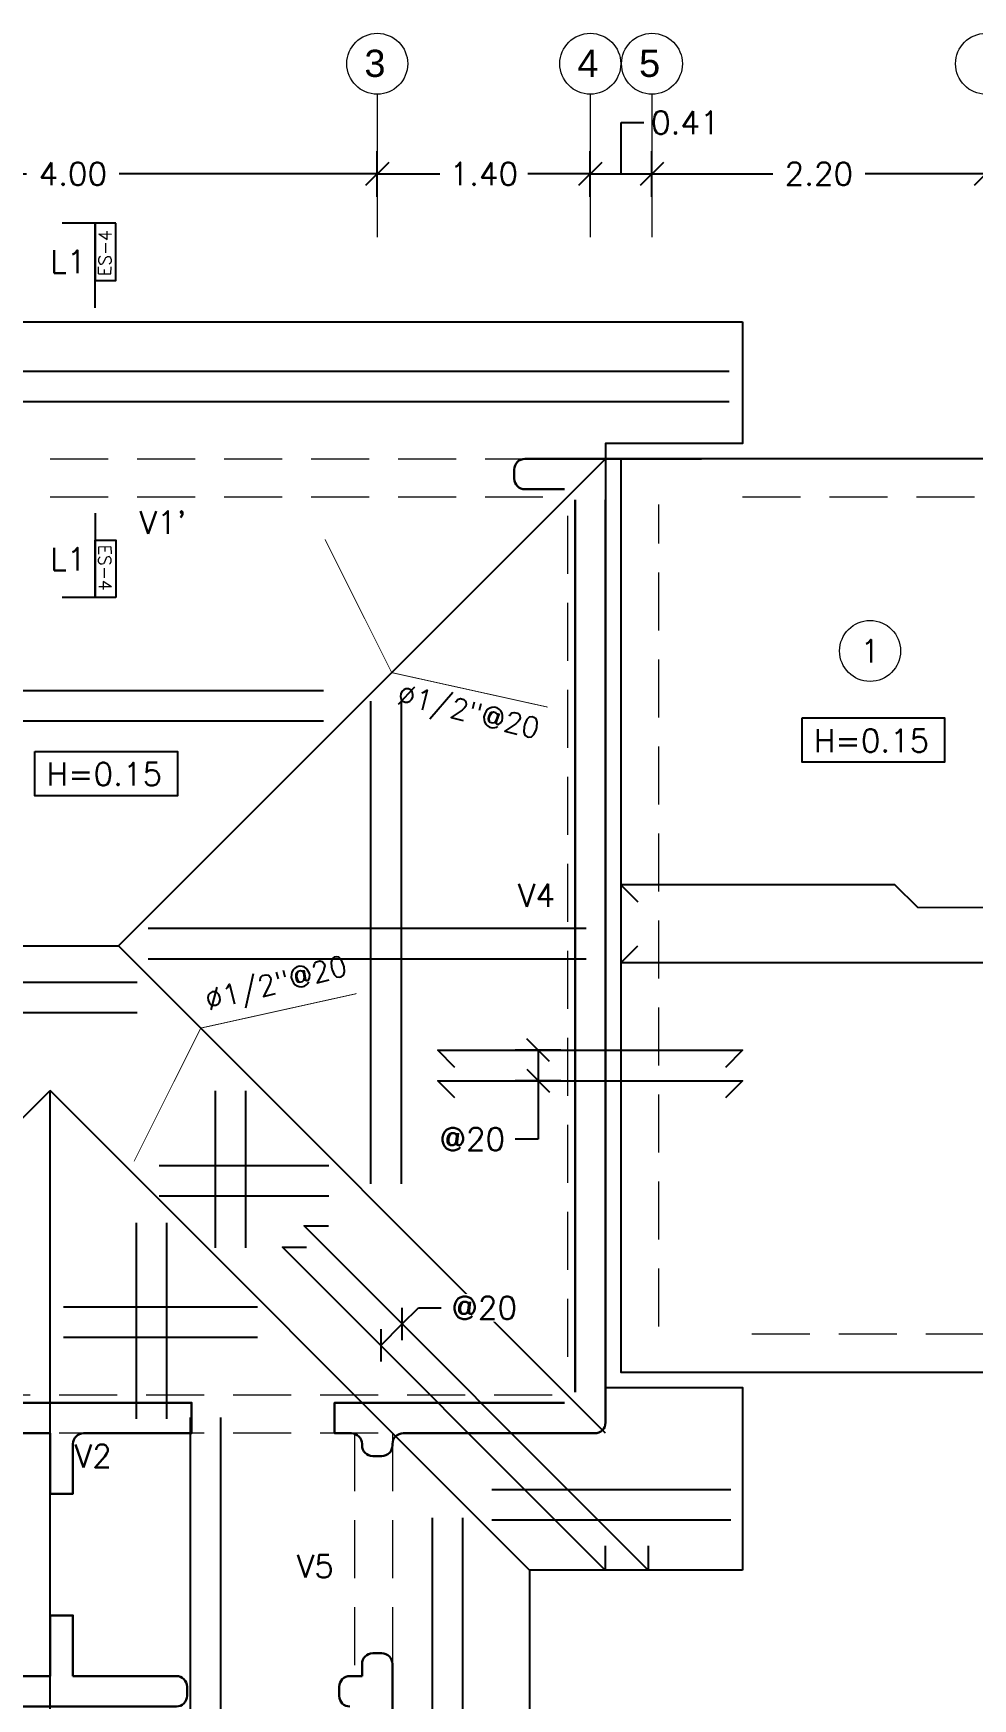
# Model space of a CAD drawing. Header units: metres. Extents: x -44 to 358, y -286 to 66.
# Drawn here: x 22.53 to 28.7, y -28.17 to -17.23 of the extents above; entities that cross this region are included whole.
import ezdxf
from ezdxf.enums import TextEntityAlignment as Align

# ---------------------------------------------------------------- set-up
doc = ezdxf.new("R2010")
doc.units = ezdxf.units.M
doc.header["$LTSCALE"] = 0.3
doc.header["$PDMODE"] = 3
doc.linetypes.add('Grid Line 1_2_', pattern=[22.225, 12.7, -3.175, 3.175, -3.175])
doc.linetypes.add('HIDDEN', pattern=[9.525, 6.35, -3.175])
for name, color, linetype, lineweight in [('0-S-GRID', 1, 'Continuous', 9), ('0-S-GRID-IDEN', 1, 'Continuous', 9), ('A-WALL', 7, 'Continuous', 30), ('VIGAS', 1, 'HIDDEN', 15)]:
    doc.layers.add(name, color=color, linetype=linetype, lineweight=lineweight)
for name, color, linetype in [('ACERO', 5, 'Continuous'), ('BP', 3, 'Continuous'), ('DIMCOL', 4, 'Continuous'), ('DIMTEXTO', 4, 'Continuous'), ('HATCH', 8, 'Continuous'), ('REBAR', 5, 'Continuous'), ('TEXTOS', 4, 'Continuous')]:
    doc.layers.add(name, color=color, linetype=linetype)
doc.styles.add('Arial_2', font='arial.ttf', dxfattribs={"height": 0.2})
doc.styles.add('SMPLEX', font='simplex.shx')
doc.dimstyles.new('DIM-75', dxfattribs={"dimscale": 0.75, "dimtxt": 0.2, "dimasz": 0.2, "dimexe": 0.2, "dimexo": 0.2, "dimgap": 0.1, "dimtad": 0, "dimtih": 1, "dimtoh": 1, "dimzin": 0, "dimdsep": 46, "dimtxsty": 'SMPLEX', "dimblk1": 'OBLIQUE', "dimblk2": 'OBLIQUE', "dimsah": 1, "dimcen": 0.2, "dimclrd": 4, "dimclre": 4, "dimclrt": 4, "dimadec": 0, "dimazin": 0, "dimtfac": 1, "dimtmove": 0, "dimatfit": 3, "dimldrblk": 'OBLIQUE', "dimfxl": 0.2, "dimfxlon": 1, "dimtfill": 1, "dimtolj": 1, "dimtzin": 0, "dimarcsym": 0})

# ---------------------------------------------------------------- blocks, each defined once
blk = doc.blocks.new('A$C2bbc346b')
at = {"layer": 'A-WALL', "color": 7, "true_color": 0xffffff}
for p, q in [((7.8, -0.27), (7.8, -6.13)), ((6.47, -7.845), (6.53, -7.845)), ((6.4, -7.995), (6.4, -7.915)), ((6.6, -7.995), (6.6, -7.915)), ((6.25, -8.065), (6.25, -8.125)), ((6.32, -7.995), (6.4, -7.995)), ((6.6, -7.995), (6.6, -8.725))]:
    blk.add_line(p, q, dxfattribs=at)
for points in [[(7.73, -0.2), (7.47, -0.2, -0.414214), (7.4, -0.13), (7.4, -0.07, -0.414214), (7.47, 0), (8.63, 0)], [(8, -0.27), (8, -6.33, -0.414214), (7.93, -6.4), (6.67, -6.4, 0.414214), (6.6, -6.47), (6.6, -6.48, -0.414214), (6.53, -6.55), (6.47, -6.55, -0.414214), (6.4, -6.48), (6.4, -6.47, 0.414214), (6.33, -6.4), (6.22, -6.4), (6.22, -6.2), (7.73, -6.2)], [(0.27, -6.2), (5.28, -6.2), (5.28, -6.4), (4.57, -6.4, 0.414214), (4.5, -6.47), (4.5, -6.797), (4.35, -6.797), (4.35, -6.4), (2.3, -6.4), (2.3, -6.797), (2.1, -6.797), (2.1, -6.47, 0.414214), (2.03, -6.4), (0.07, -6.4)], [(4.35, -7.995), (2.3, -7.995), (2.3, -7.597), (2.1, -7.597), (2.1, -8.045, 0.414214), (2.25, -8.195), (2.375, -8.195, -0.414214), (2.4, -8.22)]]:
    blk.add_lwpolyline(points, format="xyb", dxfattribs=at)
blk.add_lwpolyline([(4.5, -7.995), (4.5, -7.597), (4.35, -7.597), (4.35, -7.995)], dxfattribs=at)
at = {"layer": 'A-WALL', "color": 7, "true_color": 0xffffff, "transparency": 33554684}
blk.add_lwpolyline([(2.4, -8.219), (2.4, -8.97, 0.414214), (2.425, -8.995), (2.575, -8.995, 0.414214), (2.6, -8.97), (2.6, -8.265, -0.414214), (2.67, -8.195), (5.18, -8.195, 0.414214), (5.25, -8.125), (5.25, -8.065, 0.414214), (5.18, -7.995), (4.5, -7.995)], format="xyb", dxfattribs=at)
at = {"layer": 'A-WALL', "color": 7, "true_color": 0xffffff}
for centre, start, end in [((6.47, -7.915), 90, 180), ((6.53, -7.915), 0, 90), ((6.32, -8.065), 90, 180), ((6.32, -8.125), 180, 270)]:
    blk.add_arc(centre, 0.07, start, end, dxfattribs=at)
blk = doc.blocks.new('_OBLIQUE')
at = {"color": 0, "linetype": 'ByBlock'}
blk.add_line((-0.5, -0.5), (0.5, 0.5), dxfattribs=at)
blk = doc.blocks.new('*D908')
at = {"layer": 'DEFPOINTS', "color": 0, "ltscale": 0.05, "transparency": 16777216}
for p in [(24.792, -18.157), (20.792, -18.574), (24.792, -18.574)]:
    blk.add_point(p, dxfattribs=at)
at = {"layer": 'DIMTEXTO', "color": 4, "lineweight": -2, "ltscale": 0.05, "transparency": 16777216}
for p, q in [((20.792, -18.307), (20.792, -18.007)), ((24.792, -18.307), (24.792, -18.007)), ((20.792, -18.157), (22.488, -18.157)), ((24.792, -18.157), (23.096, -18.157))]:
    blk.add_line(p, q, dxfattribs=at)
at = {"layer": 'DIMTEXTO', "color": 4, "lineweight": -2, "ltscale": 0.05, "transparency": 16777216, "xscale": 0.15, "yscale": 0.15, "zscale": 0.15, "rotation": 180}
blk.add_blockref('_OBLIQUE', (20.792, -18.157), dxfattribs=at)
at = {"layer": 'DIMTEXTO', "color": 4, "lineweight": -2, "ltscale": 0.05, "transparency": 16777216, "xscale": 0.15, "yscale": 0.15, "zscale": 0.15}
blk.add_blockref('_OBLIQUE', (24.792, -18.157), dxfattribs=at)
at = {"layer": 'DIMTEXTO', "color": 4, "ltscale": 0.05, "transparency": 16777216, "insert": (22.792, -18.157), "char_height": 0.15, "attachment_point": 5, "style": 'SMPLEX', "bg_fill": 3, "box_fill_scale": 1.1, "bg_fill_color": 256, "bg_fill_true_color": 13158600, "bg_fill_transparency": 0}
blk.add_mtext('\\A1;4.00', dxfattribs=at)
blk = doc.blocks.new('*D909')
at = {"layer": 'DEFPOINTS', "color": 0, "ltscale": 0.05, "transparency": 16777216}
for p in [(26.192, -18.157), (24.792, -18.574), (26.192, -18.574)]:
    blk.add_point(p, dxfattribs=at)
at = {"layer": 'DIMTEXTO', "color": 4, "lineweight": -2, "ltscale": 0.05, "transparency": 16777216}
for p, q in [((24.792, -18.307), (24.792, -18.007)), ((26.192, -18.307), (26.192, -18.007)), ((24.792, -18.157), (25.203, -18.157)), ((26.192, -18.157), (25.781, -18.157))]:
    blk.add_line(p, q, dxfattribs=at)
at = {"layer": 'DIMTEXTO', "color": 4, "lineweight": -2, "ltscale": 0.05, "transparency": 16777216, "xscale": 0.15, "yscale": 0.15, "zscale": 0.15, "rotation": 180}
blk.add_blockref('_OBLIQUE', (24.792, -18.157), dxfattribs=at)
at = {"layer": 'DIMTEXTO', "color": 4, "lineweight": -2, "ltscale": 0.05, "transparency": 16777216, "xscale": 0.15, "yscale": 0.15, "zscale": 0.15}
blk.add_blockref('_OBLIQUE', (26.192, -18.157), dxfattribs=at)
at = {"layer": 'DIMTEXTO', "color": 4, "ltscale": 0.05, "transparency": 16777216, "insert": (25.492, -18.157), "char_height": 0.15, "attachment_point": 5, "style": 'SMPLEX', "bg_fill": 3, "box_fill_scale": 1.1, "bg_fill_color": 256, "bg_fill_true_color": 13158600, "bg_fill_transparency": 0}
blk.add_mtext('\\A1;1.40', dxfattribs=at)
blk = doc.blocks.new('*D910')
at = {"layer": 'DEFPOINTS', "color": 0, "ltscale": 0.05, "transparency": 16777216}
for p in [(26.597, -18.157), (26.192, -18.574), (26.597, -18.574)]:
    blk.add_point(p, dxfattribs=at)
at = {"layer": 'DIMTEXTO', "color": 4, "lineweight": -2, "ltscale": 0.05, "transparency": 16777216}
for p, q in [((26.394, -18.157), (26.394, -17.82)), ((26.394, -17.82), (26.544, -17.82)), ((26.192, -18.307), (26.192, -18.007)), ((26.597, -18.307), (26.597, -18.007)), ((26.192, -18.157), (26.597, -18.157))]:
    blk.add_line(p, q, dxfattribs=at)
at = {"layer": 'DIMTEXTO', "color": 4, "lineweight": -2, "ltscale": 0.05, "transparency": 16777216, "xscale": 0.15, "yscale": 0.15, "zscale": 0.15, "rotation": 180}
blk.add_blockref('_OBLIQUE', (26.192, -18.157), dxfattribs=at)
at = {"layer": 'DIMTEXTO', "color": 4, "lineweight": -2, "ltscale": 0.05, "transparency": 16777216, "xscale": 0.15, "yscale": 0.15, "zscale": 0.15}
blk.add_blockref('_OBLIQUE', (26.597, -18.157), dxfattribs=at)
at = {"layer": 'DIMTEXTO', "color": 4, "ltscale": 0.05, "transparency": 16777216, "insert": (26.816, -17.82), "char_height": 0.15, "attachment_point": 5, "style": 'SMPLEX', "bg_fill": 3, "box_fill_scale": 1.1, "bg_fill_color": 256, "bg_fill_true_color": 13158600, "bg_fill_transparency": 0}
blk.add_mtext('\\A1;0.41', dxfattribs=at)
blk = doc.blocks.new('*D911')
at = {"layer": 'DEFPOINTS', "color": 0, "ltscale": 0.05, "transparency": 16777216}
for p in [(28.792, -18.157), (26.597, -18.574), (28.792, -18.574)]:
    blk.add_point(p, dxfattribs=at)
at = {"layer": 'DIMTEXTO', "color": 4, "lineweight": -2, "ltscale": 0.05, "transparency": 16777216}
for p, q in [((26.597, -18.307), (26.597, -18.007)), ((28.792, -18.307), (28.792, -18.007)), ((26.597, -18.157), (27.391, -18.157)), ((28.792, -18.157), (27.998, -18.157))]:
    blk.add_line(p, q, dxfattribs=at)
at = {"layer": 'DIMTEXTO', "color": 4, "lineweight": -2, "ltscale": 0.05, "transparency": 16777216, "xscale": 0.15, "yscale": 0.15, "zscale": 0.15, "rotation": 180}
blk.add_blockref('_OBLIQUE', (26.597, -18.157), dxfattribs=at)
at = {"layer": 'DIMTEXTO', "color": 4, "lineweight": -2, "ltscale": 0.05, "transparency": 16777216, "xscale": 0.15, "yscale": 0.15, "zscale": 0.15}
blk.add_blockref('_OBLIQUE', (28.792, -18.157), dxfattribs=at)
at = {"layer": 'DIMTEXTO', "color": 4, "ltscale": 0.05, "transparency": 16777216, "insert": (27.694, -18.157), "char_height": 0.15, "attachment_point": 5, "style": 'SMPLEX', "bg_fill": 3, "box_fill_scale": 1.1, "bg_fill_color": 256, "bg_fill_true_color": 13158600, "bg_fill_transparency": 0}
blk.add_mtext('\\A1;2.20', dxfattribs=at)
blk = doc.blocks.new('*D930')
at = {"layer": 'DEFPOINTS', "color": 0, "transparency": 16777216}
for p in [(24.815, -25.852), (25.75, -26.505), (25.612, -26.649)]:
    blk.add_point(p, dxfattribs=at)
at = {"layer": 'DIMTEXTO', "color": 4, "lineweight": -2, "transparency": 16777216}
for p, q in [((25.062, -25.817), (24.85, -25.605)), ((24.956, -25.711), (25.062, -25.605)), ((25.062, -25.605), (25.212, -25.605)), ((24.921, -25.958), (24.709, -25.746)), ((24.815, -25.852), (24.956, -25.711))]:
    blk.add_line(p, q, dxfattribs=at)
at = {"layer": 'DIMTEXTO', "color": 4, "lineweight": -2, "transparency": 16777216, "xscale": 0.15, "yscale": 0.15, "zscale": 0.15}
for p, rotation in [((24.956, -25.711), 44.99999999999577), ((24.815, -25.852), 224.9999999999958)]:
    blk.add_blockref('_OBLIQUE', p, dxfattribs=dict(at, rotation=rotation))
at = {"layer": 'DIMTEXTO', "color": 4, "transparency": 16777216, "insert": (25.495, -25.605), "char_height": 0.15, "attachment_point": 5, "style": 'SMPLEX', "bg_fill": 3, "box_fill_scale": 1.1, "bg_fill_color": 256, "bg_fill_true_color": 13158600, "bg_fill_transparency": 0}
blk.add_mtext('\\A1;@20', dxfattribs=at)
blk = doc.blocks.new('*D1035')
at = {"layer": 'DEFPOINTS', "color": 0, "transparency": 16777216}
for p in [(26.987, -23.913), (25.849, -24.113), (26.987, -24.113)]:
    blk.add_point(p, dxfattribs=at)
at = {"layer": 'DIMTEXTO', "color": 4, "lineweight": -2, "transparency": 16777216}
for p, q in [((25.999, -23.913), (25.699, -23.913)), ((25.849, -23.913), (25.849, -24.113)), ((25.999, -24.113), (25.699, -24.113)), ((25.849, -24.113), (25.849, -24.497)), ((25.849, -24.497), (25.699, -24.497))]:
    blk.add_line(p, q, dxfattribs=at)
at = {"layer": 'DIMTEXTO', "color": 4, "lineweight": -2, "transparency": 16777216, "xscale": 0.15, "yscale": 0.15, "zscale": 0.15}
for p, rotation in [((25.849, -23.913), 90), ((25.849, -24.113), 270)]:
    blk.add_blockref('_OBLIQUE', p, dxfattribs=dict(at, rotation=rotation))
at = {"layer": 'DIMTEXTO', "color": 4, "transparency": 16777216, "insert": (25.417, -24.497), "char_height": 0.15, "attachment_point": 5, "style": 'SMPLEX', "bg_fill": 3, "box_fill_scale": 1.1, "bg_fill_color": 256, "bg_fill_true_color": 13158600, "bg_fill_transparency": 0}
blk.add_mtext('\\A1;@20', dxfattribs=at)

msp = doc.modelspace()

# ---------------------------------------------------------------- linework, layer by layer
at = {"layer": '0-S-GRID-IDEN'}
for centre, radius in [((24.791985, -17.4336114), 0.2), ((26.1916574, -17.4336114), 0.2), ((26.596985, -17.4336114), 0.2), ((28.791985, -17.4336114), 0.2), ((28.0303272, -21.2903432), 0.20025)]:
    msp.add_circle(centre, radius, dxfattribs=at)
at = {"layer": 'ACERO', "ltscale": 0.2}
for p, q in [((27.1046162, -19.4551699), (18.0006481, -19.4551699)), ((27.1046162, -19.6551699), (18.0006481, -19.6551699)), ((24.4379002, -21.5514708), (20.0993735, -21.5514708)), ((24.7486301, -21.6203614), (24.7486301, -24.7914398)), ((24.4379002, -21.7514708), (20.0993735, -21.7514708)), ((23.2860619, -23.1123161), (26.1638584, -23.1123161)), ((21.3373991, -23.4652506), (23.2145366, -23.4652506)), ((21.3373991, -23.6652506), (23.2145366, -23.6652506)), ((23.726742, -24.1789859), (23.726742, -25.210338)), ((23.926742, -24.1789859), (23.926742, -25.210338)), ((24.4734321, -24.6724497), (23.3595573, -24.6724497)), ((24.4734321, -24.8724497), (23.3595573, -24.8724497)), ((23.2095191, -26.3338888), (23.2095191, -25.0473522)), ((23.4095191, -26.3338888), (23.4095191, -25.0473522)), ((24.00595, -25.6007294), (22.7301145, -25.6007294)), ((24.00595, -25.8007294), (22.7301145, -25.8007294)), ((23.5651681, -33.6952708), (23.5651681, -26.3248174)), ((23.7651681, -33.6952708), (23.7651681, -26.3248174)), ((27.1161439, -26.8003119), (25.5453049, -26.8003119)), ((25.1547519, -33.0826284), (25.1547519, -26.9850661)), ((25.3547519, -33.0826284), (25.3547519, -26.9850661)), ((27.1161439, -27.0003119), (25.5453049, -27.0003119))]:
    msp.add_line(p, q, dxfattribs=at)
at = {"layer": 'ACERO'}
for points in [[(32.9302779, -22.8687244), (33.042585, -22.9792496), (28.3436218, -22.9764784), (28.1936218, -22.8264784), (26.391985, -22.8265764), (26.504485, -22.9390764)], [(34.9989535, -23.3013396), (35.1114535, -23.1888396), (31.2964995, -23.1890606), (31.1464995, -23.3390606), (26.391985, -23.3391644), (26.504485, -23.2266644)], [(25.3026747, -24.025542), (25.1901747, -23.9130419), (27.191985, -23.9130419), (27.079485, -24.0255419)], [(25.3026746, -24.225542), (25.1901746, -24.113042), (27.1919849, -24.113042), (27.0794849, -24.2255419)], [(26.573123, -27.1686419), (26.5731229, -27.3277409), (24.3118114, -25.0664273), (24.4709104, -25.0664275)], [(26.2902804, -27.1686418), (26.2902803, -27.3277409), (24.1690035, -25.2064622), (24.3281025, -25.2064623)]]:
    msp.add_lwpolyline(points, dxfattribs=at)
at = {"layer": 'BP', "ltscale": 0.2}
for p, q in [((17.391985, -19.1277409), (27.191985, -19.1277409)), ((21.491985, -23.2277409), (23.091985, -23.2277409)), ((19.491985, -27.3277409), (22.641985, -24.1777409)), ((22.641985, -35.8668185), (22.641985, -24.1777409)), ((25.791985, -27.3277409), (22.641985, -24.1777409)), ((27.191985, -27.3277409), (25.791985, -27.3277409)), ((25.791985, -27.3277409), (25.791985, -32.7168185))]:
    msp.add_line(p, q, dxfattribs=at)
for points in [[(27.191985, -19.1277409), (27.191985, -19.9277409), (26.2916806, -19.9277409), (26.2916806, -26.1277409), (27.191985, -26.1277409), (27.191985, -27.3277409)], [(30.4773219, -20.0277409), (26.3916806, -20.0277409), (26.3916806, -26.0277409), (37.466985, -26.0277409), (37.466985, -31.7972797), (28.6947566, -31.7972797), (28.691985, -34.2168185), (34.291985, -34.2168185), (34.291985, -38.2178769), (28.891985, -38.2178769)]]:
    msp.add_lwpolyline(points, dxfattribs=at)
at = {"layer": 'DIMTEXTO', "color": 4}
for points in [[(27.5835775, -21.7307775), (28.520333, -21.7307775), (28.520333, -22.0220043), (27.5835775, -22.0220043)], [(22.5423582, -21.9500332), (23.4791136, -21.9500332), (23.4791136, -22.2412601), (22.5423582, -22.2412601)]]:
    msp.add_lwpolyline(points, close=True, dxfattribs=at)
at = {"layer": 'REBAR', "color": 6, "const_width": 0.00576}
for points in [[(24.4491183, -20.5575495), (24.8870221, -21.4327038), (25.9113571, -21.6592562)], [(23.1940484, -24.6428624), (23.6319522, -23.7677081), (24.6562872, -23.5411557)]]:
    msp.add_lwpolyline(points, dxfattribs=at)
at = {"layer": 'TEXTOS', "color": 6, "linetype": 'Continuous', "ltscale": 0.01}
for p, q in [((23.0740581, -18.4815043), (22.7205668, -18.4815046)), ((23.0740581, -20.9395292), (22.7205668, -20.9395289))]:
    msp.add_line(p, q, dxfattribs=at)
at = {"layer": 'TEXTOS', "color": 5, "linetype": 'Continuous', "ltscale": 0.01}
for p, q in [((22.9380214, -19.0357063), (22.9380219, -18.4815044)), ((22.9380214, -20.3853271), (22.9380219, -20.9395291))]:
    msp.add_line(p, q, dxfattribs=at)
at = {"layer": 'TEXTOS', "color": 8, "linetype": 'Continuous', "ltscale": 0.01}
for points in [[(23.0740555, -18.4815045), (22.9380214, -18.4815044), (22.9380211, -18.857508), (23.0740551, -18.8575081)], [(23.0740555, -20.9395289), (22.9380214, -20.9395291), (22.9380211, -20.5635254), (23.0740551, -20.5635253)]]:
    msp.add_lwpolyline(points, close=True, dxfattribs=at)
at = {"layer": 'VIGAS', "ltscale": 0.2}
for p, q in [((18.641985, -20.0277409), (25.941985, -20.0277409)), ((27.191985, -20.0277409), (32.5542863, -20.0277409)), ((18.641985, -20.2777409), (25.941985, -20.2777409)), ((26.391985, -25.7277409), (26.391985, -20.3277409)), ((26.641985, -25.7277409), (26.641985, -20.3277409)), ((27.191985, -20.2777409), (32.5542863, -20.2777409)), ((26.041985, -20.4020867), (26.0413299, -26.0533371)), ((26.291985, -20.4021157), (26.2913299, -26.0533661)), ((30.4926319, -25.7777409), (27.191985, -25.7777409)), ((30.4926319, -26.0277409), (27.191985, -26.0277409)), ((25.9413299, -26.1777409), (18.6413299, -26.1777409)), ((25.9413299, -26.4277409), (18.6413299, -26.4277409)), ((24.641985, -26.4277409), (24.641985, -28.0222797)), ((24.891985, -26.4277409), (24.891985, -28.0222797))]:
    msp.add_line(p, q, dxfattribs=at)

# ---------------------------------------------------------------- block references
at = {"layer": 'HATCH', "ltscale": 0.2}
msp.add_blockref('A$C2bbc346b', (18.291985, -20.0287992), dxfattribs=at)

# ---------------------------------------------------------------- texts
at = {"layer": 'DIMTEXTO', "style": 'SMPLEX'}
for s, p in [("V1'", (23.3841131, -20.4466341)), ('V4', (25.8380895, -22.8952897)), ('V2', (22.9252189, -26.5777797)), ('V5', (24.3848515, -27.3020886))]:
    msp.add_text(s, height=0.15, dxfattribs=at).set_placement(p, align=Align.MIDDLE_CENTER)
at = {"layer": 'DIMTEXTO', "char_height": 0.1785937, "width": 0.168354375, "attachment_point": 3, "style": 'Arial_2'}
for s, insert in [('3', (24.8461527, -17.3414576)), ('4', (26.2458251, -17.3414576)), ('5', (26.6511527, -17.3414576))]:
    msp.add_mtext(s, dxfattribs=dict(at, insert=insert))
at = {"layer": 'TEXTOS', "color": 4, "ltscale": 0.5, "char_height": 0.08249794, "attachment_point": 5, "style": 'SMPLEX'}
for insert, rotation in [((23.0024818, -18.6770071), 89.2226415), ((23.0024818, -20.7440264), 270.7773585)]:
    msp.add_mtext('ES-4', dxfattribs=dict(at, insert=insert, rotation=rotation))

# ---------------------------------------------------------------- next in the draw order: texts
at = {"layer": 'DIMCOL', "color": 4, "char_height": 0.135, "attachment_point": 5, "style": 'SMPLEX', "bg_fill": 3, "box_fill_scale": 1.1, "bg_fill_color": 256, "bg_fill_true_color": 13158600, "bg_fill_transparency": 0}
for insert, rotation in [((25.3864028, -21.7085675), 345.67991095), ((24.1313329, -23.4918444), 14.32008905)]:
    msp.add_mtext('\\A1;∅1/2"@20', dxfattribs=dict(at, insert=insert, rotation=rotation))
at = {"layer": 'DIMTEXTO', "color": 4, "lineweight": -3, "char_height": 0.14999625, "attachment_point": 5, "style": 'SMPLEX', "bg_fill": 3, "box_fill_scale": 1.1, "bg_fill_color": 256, "bg_fill_true_color": 13158600, "bg_fill_transparency": 0}
for insert in [(22.7615833, -18.7333431), (22.7615833, -20.6876904)]:
    msp.add_mtext('L1', dxfattribs=dict(at, insert=insert))
at = {"layer": 'DIMTEXTO', "color": 4, "insert": (28.0303272, -21.2903432), "char_height": 0.15, "attachment_point": 5, "style": 'SMPLEX', "bg_fill": 3, "box_fill_scale": 1.1, "bg_fill_color": 256, "bg_fill_true_color": 13158600, "bg_fill_transparency": 0}
msp.add_mtext('1', dxfattribs=at)
at = {"layer": 'DIMTEXTO', "color": 4, "insert": (28.039695, -21.8795308), "char_height": 0.15, "attachment_point": 5, "rotation": 0.00000001, "style": 'SMPLEX', "bg_fill": 3, "box_fill_scale": 1.1, "bg_fill_color": 256, "bg_fill_true_color": 13158600, "bg_fill_transparency": 0}
msp.add_mtext('\\A1;H=0.15', dxfattribs=at)

# ---------------------------------------------------------------- next in the draw order: dimensions: what is measured, and where the dimension line sits
at = {"layer": 'DIMTEXTO', "color": 1, "ltscale": 0.05}
dim = msp.add_linear_dim(base=(24.791985, -18.1574056), p1=(20.791985, -18.5736114), p2=(24.791985, -18.5736114), dimstyle='DIM-75', override={"dimtmove": 1}, dxfattribs=at)
dim.commit()
dim.dimension.update_dxf_attribs({"geometry": '*D908', "text_midpoint": (22.791985, -18.1574056)})

# ---------------------------------------------------------------- next in the draw order: linework, layer by layer
at = {"layer": 'ACERO', "ltscale": 0.2}
for p, q in [((24.9486301, -21.6203614), (24.9486301, -24.7914398)), ((23.2860619, -23.3123161), (26.1638584, -23.3123161))]:
    msp.add_line(p, q, dxfattribs=at)
at = {"layer": 'BP', "ltscale": 0.2}
for p in [(26.2909266, -20.0287992), (26.291985, -26.4277409)]:
    msp.add_line(p, (23.091985, -23.2277409), dxfattribs=at)

# ---------------------------------------------------------------- next in the draw order: dimensions: what is measured, and where the dimension line sits
at = {"layer": 'DIMTEXTO', "color": 1, "ltscale": 0.05}
dim = msp.add_linear_dim(base=(26.1916574, -18.1574056), p1=(24.791985, -18.5736114), p2=(26.1916574, -18.5736114), dimstyle='DIM-75', override={"dimtmove": 1}, dxfattribs=at)
dim.commit()
dim.dimension.update_dxf_attribs({"geometry": '*D909', "text_midpoint": (25.4918212, -18.1574056)})

# ---------------------------------------------------------------- next in the draw order: linework, layer by layer
at = {"layer": '0-S-GRID', "linetype": 'Grid Line 1_2_'}
msp.add_line((24.791985, -17.6336114), (24.791985, -18.5736114), dxfattribs=at)
msp.add_line((24.791985, -17.6336114), (24.791985, -18.5736114), dxfattribs=at)

# ---------------------------------------------------------------- next in the draw order: texts
at = {"layer": 'DIMTEXTO', "color": 4, "insert": (22.9984756, -22.0987865), "char_height": 0.15, "attachment_point": 5, "rotation": 0.00000001, "style": 'SMPLEX', "bg_fill": 3, "box_fill_scale": 1.1, "bg_fill_color": 256, "bg_fill_true_color": 13158600, "bg_fill_transparency": 0}
msp.add_mtext('\\A1;H=0.15', dxfattribs=at)

# ---------------------------------------------------------------- next in the draw order: dimensions: what is measured, and where the dimension line sits
at = {"layer": 'DIMTEXTO', "color": 1, "ltscale": 0.05}
dim = msp.add_linear_dim(base=(26.596985, -18.1574056), p1=(26.1916574, -18.5736114), p2=(26.596985, -18.5736114), dimstyle='DIM-75', override={"dimtmove": 1}, dxfattribs=at)
dim.commit()
dim.dimension.update_dxf_attribs({"geometry": '*D910', "text_midpoint": (26.6193212, -17.8199056)})
at = {"layer": 'DIMTEXTO'}
for base, p1, p2, angle, picture, middle in [((25.848937, -24.113042), (26.9866453, -23.9130419), (26.9866453, -24.113042), 89.99997427, '*D1035', (25.4167941, -24.4973251)), ((24.8149543, -25.8524142), (25.7502198, -26.504837), (25.6116686, -26.6491285), 45, '*D930', (25.4945845, -25.6049268))]:
    dim = msp.add_linear_dim(base=base, p1=p1, p2=p2, angle=angle, text='@20', dimstyle='DIM-75', dxfattribs=at)
    dim.commit()
    dim.dimension.update_dxf_attribs({"geometry": picture, "text_midpoint": middle, "dimtype": 160})

# ---------------------------------------------------------------- next in the draw order: linework, layer by layer
at = {"layer": '0-S-GRID', "linetype": 'Grid Line 1_2_'}
msp.add_line((26.1916574, -17.6336114), (26.1916574, -18.5736114), dxfattribs=at)
msp.add_line((26.1916574, -17.6336114), (26.1916574, -18.5736114), dxfattribs=at)

# ---------------------------------------------------------------- next in the draw order: dimensions: what is measured, and where the dimension line sits
at = {"layer": 'DIMTEXTO', "color": 1, "ltscale": 0.05}
dim = msp.add_linear_dim(base=(28.7919849864, -18.1574056197), p1=(26.5969849864, -18.5736114231), p2=(28.7919849864, -18.5736113933), dimstyle='DIM-75', override={"dimtmove": 1}, dxfattribs=at)
dim.commit()
dim.dimension.update_dxf_attribs({"geometry": '*D911', "text_midpoint": (27.6944849864, -18.1574056197)})

# ---------------------------------------------------------------- next in the draw order: linework, layer by layer
at = {"layer": '0-S-GRID', "linetype": 'Grid Line 1_2_'}
msp.add_line((26.596985, -17.6336114), (26.596985, -18.5736114), dxfattribs=at)
msp.add_line((26.596985, -17.6336114), (26.596985, -18.5736114), dxfattribs=at)

doc.saveas('drawing.dxf')
